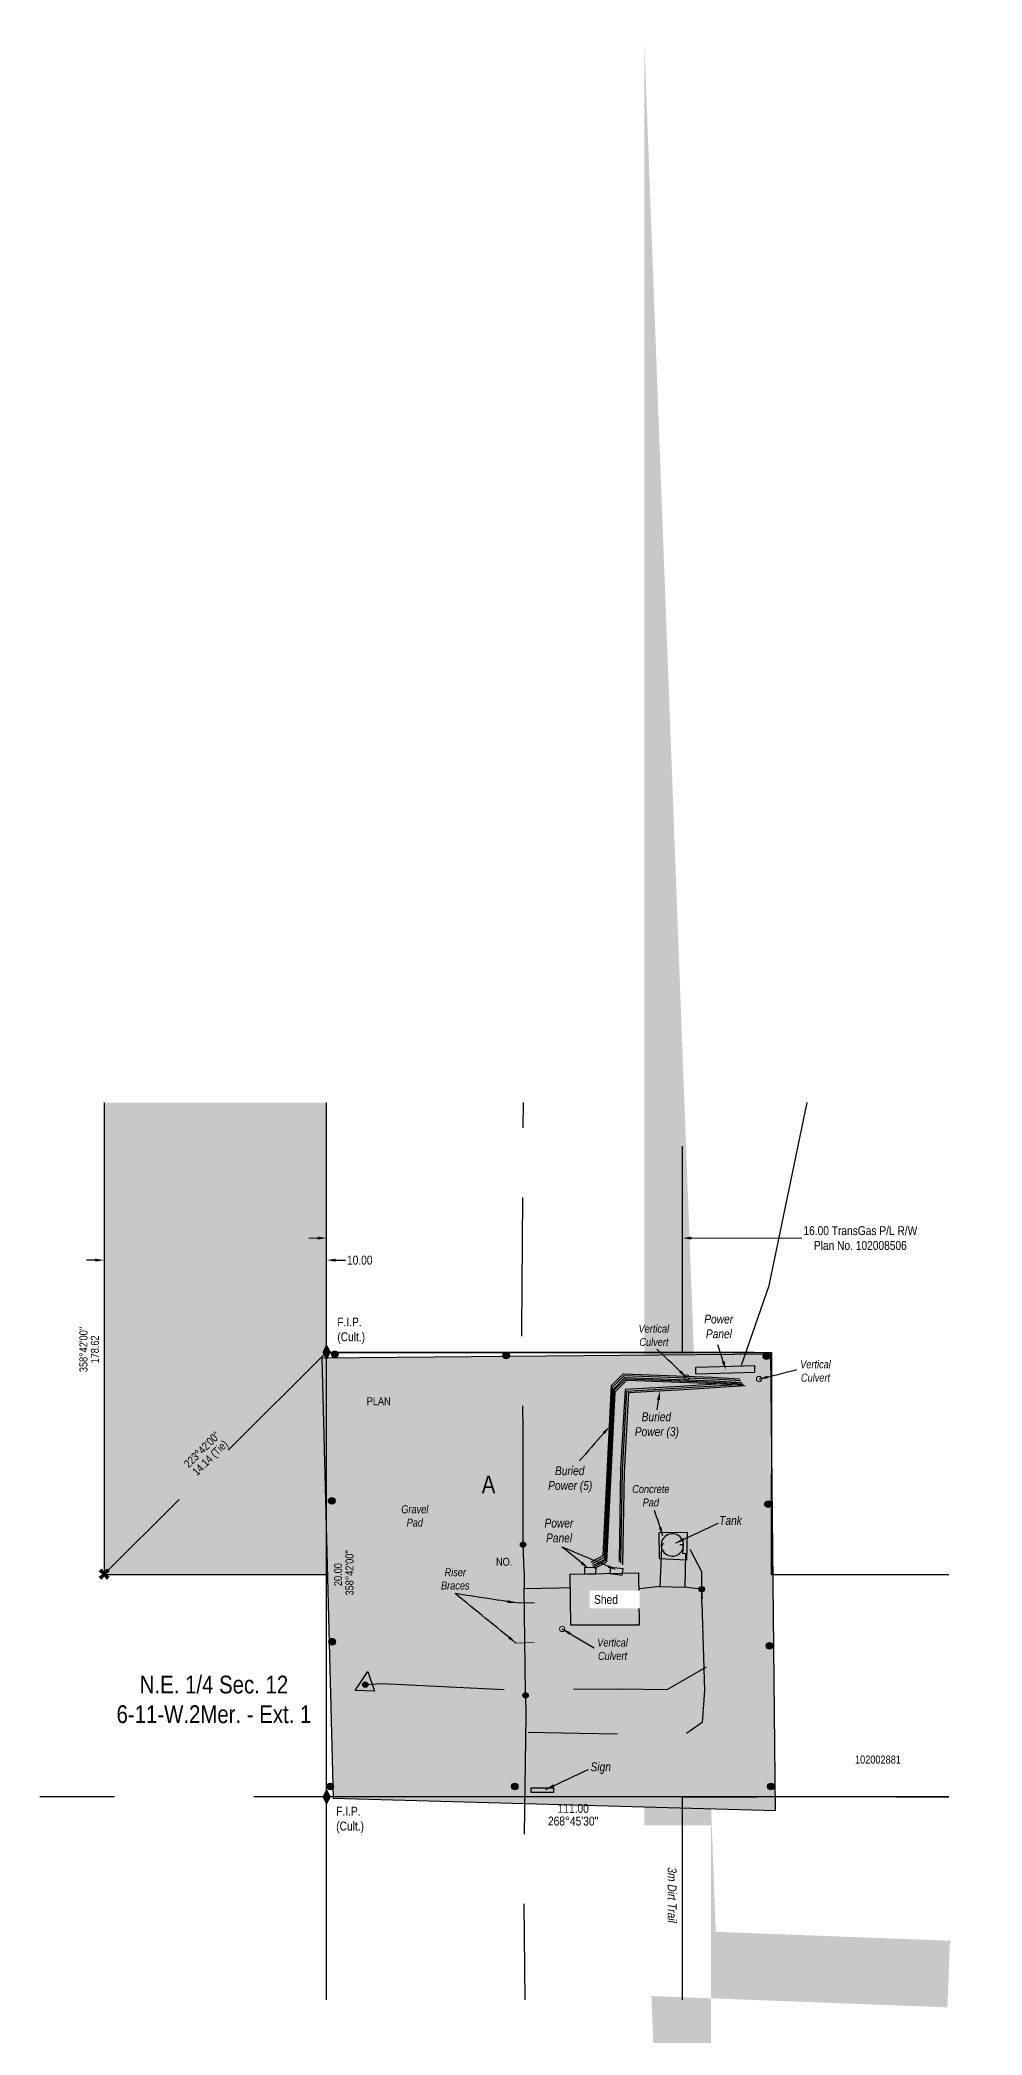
# Model space of a CAD drawing. Extents: x 618590 to 619878, y 5479492 to 5480458.
# Drawn here: x 619835.5 to 619877.8, y 5479883.3 to 5479973.1 of the extents above; entities that cross this region are included whole.
import ezdxf
from ezdxf.enums import TextEntityAlignment as Align

# ---------------------------------------------------------------- set-up
doc = ezdxf.new("R2010")
doc.units = 0
doc.header["$LTSCALE"] = 5
doc.header["$PDSIZE"] = 0.5
for name, pattern in [('DASHED2', [9.525, 6.35, -3.175]), ('foc-ACCESSROAD', [3.75, 2.5, -1.25]), ('foc-TIELINE', [1.875, 1.25, -0.625]), ('UG_PIPE', [1.875, 1.25, -0.625])]:
    doc.linetypes.add(name, pattern=pattern)
doc.layers.get('Defpoints').update_dxf_attribs({"color": 9})
for name, color, linetype in [('AS-FENCE', 48, 'foc-FENCE'), ('AS-PIPE-UG', 44, 'UG_PIPE'), ('AS-POWER-BURIED', 72, 'DASHED2'), ('AS-ROADS', 254, 'Continuous'), ('AS-SYMBOL', 7, 'Continuous'), ('C-AR', 13, 'foc-ACCESSROAD'), ('C-SYMBOL', 7, 'Continuous'), ('F-AR', 190, 'foc-ACCESSROAD'), ('L-BD', 7, 'Continuous'), ('L-MON', 1, 'Continuous'), ('L-TIE', 7, 'foc-TIELINE'), ('L-TITLEDB-T', 4, 'Continuous'), ('P-IOP2', 10, 'Continuous'), ('P-IOP2-H', 21, 'Continuous'), ('R- CONC', 8, 'Continuous'), ('R- HOUSE', 187, 'Continuous'), ('R- OTHER', 7, 'Continuous')]:
    doc.layers.add(name, color=color, linetype=linetype)
doc.layers.add('AS-PIPE-AG', color=7, linetype='Continuous', true_color=0x7d00fa)
for name, color, linetype, lineweight in [('C-AR_TXT', 14, 'Continuous', 9), ('F-AR-T', 190, 'Continuous', 9), ('T-TEXT', 48, 'Continuous', 18)]:
    doc.layers.add(name, color=color, linetype=linetype, lineweight=lineweight)
doc.styles.add('0.40', font='ARIALN.TTF', dxfattribs={"height": 0.4})
doc.styles.add('175L', font='ARIALN.TTF', dxfattribs={"height": 20})
doc.styles.add('80', font='ARIALN.TTF', dxfattribs={"height": 10})
doc.styles.add('80L', font='ARIALN.TTF', dxfattribs={"height": 10})
doc.styles.add('foc-LtypeFont', font='ARIALN.TTF', dxfattribs={"height": 7.35})
doc.styles.get("Standard").update_dxf_attribs({"font": 'ARIALN.TTF'})
doc.linetypes.add('foc-FENCE', pattern='A,10,-1,["X",foc-LtypeFont,S=0.2,R=0,X=-0.625,Y=-0.75],-1.24', length=12.24)
doc.dimstyles.new('Compass 200', dxfattribs={"dimscale": 0.2, "dimtxt": 0.36, "dimasz": 2, "dimexe": 0.2, "dimexo": 0.0625, "dimgap": 0.5, "dimtad": 0, "dimtih": 1, "dimtoh": 1, "dimzin": 0, "dimdsep": 46, "dimtxsty": '0.40', "dimcen": 0.1, "dimse1": 1, "dimse2": 1, "dimclrd": 256, "dimclrt": 256, "dimaunit": 1, "dimadec": 4, "dimazin": 0, "dimtfac": 0.06, "dimtofl": 0, "dimtmove": 0, "dimatfit": 0, "dimfxl": 0.2, "dimtolj": 1, "dimtzin": 0, "dimlwd": -1, "dimarcsym": 0})

# ---------------------------------------------------------------- blocks, each defined once
blk = doc.blocks.new('*D389')
at = {"layer": 'C-AR_TXT', "transparency": 16777216}
for p, q in [((619847.957, 5479919.208), (619847.557, 5479919.208)), ((619864.757, 5479919.206), (619869.72, 5479919.206))]:
    blk.add_line(p, q, dxfattribs=at)
for points in [[(619847.957, 5479919.275), (619847.957, 5479919.141), (619848.357, 5479919.208)], [(619864.757, 5479919.273), (619864.757, 5479919.14), (619864.357, 5479919.206)]]:
    blk.add_solid(points, dxfattribs=at)
at = {"layer": 'Defpoints', "color": 0, "transparency": 16777216}
for p in [(619848.358, 5479920.951), (619864.358, 5479920.949), (619864.357, 5479919.206)]:
    blk.add_point(p, dxfattribs=at)
at = {"layer": 'C-AR_TXT', "transparency": 16777216, "insert": (619872.353, 5479919.206), "char_height": 0.4, "attachment_point": 5, "style": '0.40'}
blk.add_mtext('\\A1;16.00 TransGas P/L R/W\\PPlan No. 102008506', dxfattribs=at)
blk = doc.blocks.new('RISER')
h = blk.add_hatch(color=255)
h.dxf.hatch_style = 1
edge = h.paths.add_edge_path()
edge.add_arc((0, 0), 0.7, 0, 360)
blk.add_hatch(color=13).paths.add_polyline_path([(0.58, -0.15), (-0.58, -0.15, 0.774597)])
at = {"color": 13}
blk.add_line((-0.58, -0.15), (0.58, -0.15), dxfattribs=at)
blk.add_circle((0, 0), 0.6, dxfattribs=at)
blk = doc.blocks.new('*D388')
at = {"layer": 'Defpoints', "color": 0, "transparency": 16777216}
for p in [(619848.357, 5479918.213), (619838.357, 5479916.541), (619848.357, 5479916.54)]:
    blk.add_point(p, dxfattribs=at)
at = {"layer": 'L-BD', "transparency": 16777216}
for p, q in [((619837.957, 5479918.214), (619837.557, 5479918.214)), ((619848.757, 5479918.213), (619849.208, 5479918.213))]:
    blk.add_line(p, q, dxfattribs=at)
for points in [[(619837.957, 5479918.281), (619837.957, 5479918.148), (619838.357, 5479918.214)], [(619848.757, 5479918.28), (619848.757, 5479918.147), (619848.357, 5479918.213)]]:
    blk.add_solid(points, dxfattribs=at)
at = {"layer": 'L-BD', "transparency": 16777216, "insert": (619849.846, 5479918.213), "char_height": 0.4, "attachment_point": 5, "style": '0.40'}
blk.add_mtext('\\A1;10.00', dxfattribs=at)
blk = doc.blocks.new('TEMP')
h = blk.add_hatch(color=255)
h.dxf.hatch_style = 1
h.paths.add_polyline_path([(0, 0.25), (-0.67, 1.15), (-0.67, 0.67), (-1.15, 0.67), (-0.25, 0), (-1.15, -0.67), (-0.67, -0.67), (-0.67, -1.15), (0, -0.25), (0.67, -1.15), (0.67, -0.67), (1.15, -0.67), (0.25, 0), (1.15, 0.67), (0.67, 0.67), (0.67, 1.15)])
h.paths.add_polyline_path([(0.57, 0.85), (0.57, 0.57), (0.85, 0.57), (0.08, 0), (0.85, -0.57), (0.57, -0.57), (0.57, -0.85), (0, -0.08), (-0.57, -0.85), (-0.57, -0.57), (-0.85, -0.57), (-0.08, 0), (-0.85, 0.57), (-0.57, 0.57), (-0.57, 0.85), (0, 0.08)], flags=16)
h = blk.add_hatch(color=1)
h.dxf.hatch_style = 1
h.paths.add_polyline_path([(0, 0.08), (-0.57, 0.85), (-0.57, 0.57), (-0.85, 0.57), (-0.08, 0), (-0.85, -0.57), (-0.57, -0.57), (-0.57, -0.85), (0, -0.08), (0.57, -0.85), (0.57, -0.57), (0.85, -0.57), (0.08, 0), (0.85, 0.57), (0.57, 0.57), (0.57, 0.85)])
at = {"color": 1}
for p, q in [((-0.08, 0), (0.08, 0)), ((0, 0.08), (0, -0.08))]:
    blk.add_line(p, q, dxfattribs=at)
at = {"color": 255, "flags": 128}
blk.add_lwpolyline([(-0.25, 0), (-1.15, 0.67), (-0.67, 0.67), (-0.67, 1.15), (0, 0.25), (0.67, 1.15), (0.67, 0.67), (1.15, 0.67), (0.25, 0), (1.15, -0.67), (0.67, -0.67), (0.67, -1.15), (0, -0.25), (-0.67, -1.15), (-0.67, -0.67), (-1.15, -0.67)], close=True, dxfattribs=at)
at = {"color": 1, "flags": 128}
blk.add_lwpolyline([(-0.08, 0), (-0.85, 0.57), (-0.57, 0.57), (-0.57, 0.85), (0, 0.08), (0.57, 0.85), (0.57, 0.57), (0.85, 0.57), (0.08, 0), (0.85, -0.57), (0.57, -0.57), (0.57, -0.85), (0, -0.08), (-0.57, -0.85), (-0.57, -0.57), (-0.85, -0.57)], close=True, dxfattribs=at)
blk = doc.blocks.new('FIP')
h = blk.add_hatch(color=80)
h.dxf.hatch_style = 1
h.paths.add_polyline_path([(0, -1.5), (-0.8, 0), (0, 1.5), (0.8, 0)])
at = {"color": 80}
blk.add_lwpolyline([(0, -1.5), (-0.8, 0), (0, 1.5), (0.8, 0)], close=True, dxfattribs=at)

msp = doc.modelspace()

# ---------------------------------------------------------------- hatches: boundary and pattern name
at = {"layer": 'AS-ROADS'}
h = msp.add_hatch(color=256, dxfattribs=at)
h.dxf.hatch_style = 1
h.paths.add_polyline_path([(619848.649, 5479894.013), (619868.541, 5479893.458), (619868.327, 5479913.985), (619848.136, 5479913.805)])
at = {"layer": 'AS-SYMBOL'}
h = msp.add_hatch(color=48, dxfattribs=at)
h.dxf.hatch_style = 1
edge = h.paths.add_edge_path()
edge.add_arc((619848.724, 5479913.977), 0.15, 0, 360)
h = msp.add_hatch(color=48, dxfattribs=at)
h.dxf.hatch_style = 1
edge = h.paths.add_edge_path()
edge.add_arc((619856.427, 5479913.924), 0.15, 0, 360)
h = msp.add_hatch(color=48, dxfattribs=at)
h.dxf.hatch_style = 1
edge = h.paths.add_edge_path()
edge.add_arc((619868.132, 5479913.892), 0.15, 0, 360)
h = msp.add_hatch(color=48, dxfattribs=at)
h.dxf.hatch_style = 1
edge = h.paths.add_edge_path()
edge.add_arc((619848.585, 5479907.382), 0.15, 0, 360)
h = msp.add_hatch(color=48, dxfattribs=at)
h.dxf.hatch_style = 1
edge = h.paths.add_edge_path()
edge.add_arc((619868.204, 5479907.232), 0.15, 0, 360)
h = msp.add_hatch(color=48, dxfattribs=at)
h.dxf.hatch_style = 1
edge = h.paths.add_edge_path()
edge.add_arc((619848.606, 5479901.046), 0.15, 0, 360)
h = msp.add_hatch(color=48, dxfattribs=at)
h.dxf.hatch_style = 1
edge = h.paths.add_edge_path()
edge.add_arc((619868.27, 5479900.863), 0.15, 0, 360)
h = msp.add_hatch(color=48, dxfattribs=at)
h.dxf.hatch_style = 1
edge = h.paths.add_edge_path()
edge.add_arc((619848.516, 5479894.534), 0.15, 0, 360)
h = msp.add_hatch(color=48, dxfattribs=at)
h.dxf.hatch_style = 1
edge = h.paths.add_edge_path()
edge.add_arc((619856.82, 5479894.53), 0.15, 0, 360)
h = msp.add_hatch(color=48, dxfattribs=at)
h.dxf.hatch_style = 1
edge = h.paths.add_edge_path()
edge.add_arc((619868.336, 5479894.534), 0.15, 0, 360)
at = {"layer": 'P-IOP2-H', "linetype": 'Continuous'}
h = msp.add_hatch(color=256, dxfattribs=at)
h.dxf.hatch_style = 1
h.paths.add_polyline_path([(619848.358, 5479925.307), (619838.358, 5479925.307), (619838.356, 5479904.086), (619838.356, 5479904.066), (619848.356, 5479904.066)])

# ---------------------------------------------------------------- linework, layer by layer
at = {"layer": 'AS-FENCE', "flags": 128}
msp.add_lwpolyline([(619850.515, 5479898.815), (619849.639, 5479898.852), (619850.215, 5479899.706), (619850.515, 5479898.815)], dxfattribs=at)
at = {"layer": 'AS-PIPE-AG', "flags": 128}
for points in [[(619863.518, 5479905.451), (619863.429, 5479905.419), (619863.42, 5479905.289), (619863.331, 5479903.528), (619862.548, 5479903.442), (619862.39, 5479903.423)], [(619857.236, 5479904.201), (619857.19, 5479905.414)], [(619865.222, 5479903.409), (619864.93, 5479903.444), (619864.472, 5479903.507), (619864.509, 5479905.014), (619864.374, 5479905.001), (619864.38, 5479905.252), (619864.382, 5479905.409), (619864.236, 5479905.398)], [(619857.236, 5479904.201), (619857.234, 5479903.446)], [(619857.301, 5479898.633), (619857.283, 5479899.976), (619857.234, 5479903.446), (619858.803, 5479903.477)], [(619858.803, 5479903.477), (619859.294, 5479903.483)], [(619863.331, 5479903.528), (619864.472, 5479903.507)]]:
    msp.add_lwpolyline(points, dxfattribs=at)
at = {"layer": 'AS-PIPE-UG', "flags": 128}
for points in [[(619857.19, 5479905.414), (619857.19, 5479906.356), (619857.198, 5479910.578), (619857.131, 5479915.043), (619857.204, 5479925.307)], [(619865.224, 5479902.796), (619865.346, 5479898.853), (619865.243, 5479897.414), (619864.411, 5479896.837), (619862.336, 5479896.878), (619859.704, 5479896.921), (619857.417, 5479896.958)], [(619865.224, 5479902.796), (619865.222, 5479903.409)], [(619857.301, 5479898.633), (619857.312, 5479897.745), (619857.216, 5479890.878), (619857.269, 5479884.934)]]:
    msp.add_lwpolyline(points, dxfattribs=at)
at = {"layer": 'AS-POWER-BURIED', "color": 242, "true_color": 0xe30022, "flags": 128}
for points in [[(619867.008, 5479913.488), (619868.252, 5479917.075), (619869.962, 5479925.307)], [(619860.244, 5479904.644), (619860.795, 5479904.93), (619861.169, 5479912.581), (619861.685, 5479913.1), (619865.698, 5479912.952), (619866.931, 5479912.876)], [(619860.292, 5479904.565), (619860.843, 5479904.851), (619861.217, 5479912.502), (619861.733, 5479913.021), (619865.746, 5479912.873), (619866.979, 5479912.797)], [(619860.323, 5479904.474), (619860.874, 5479904.76), (619861.248, 5479912.411), (619861.764, 5479912.93), (619865.777, 5479912.782), (619867.01, 5479912.706)], [(619860.367, 5479904.422), (619860.918, 5479904.708), (619861.292, 5479912.359), (619861.808, 5479912.878), (619865.821, 5479912.73), (619867.054, 5479912.654)], [(619860.41, 5479904.356), (619860.961, 5479904.642), (619861.335, 5479912.293), (619861.851, 5479912.812), (619865.864, 5479912.664), (619867.097, 5479912.588)], [(619867.01, 5479912.706), (619864.25, 5479912.533), (619861.775, 5479912.389), (619861.573, 5479908.813), (619861.505, 5479904.662)], [(619867.078, 5479912.623), (619864.318, 5479912.45), (619861.843, 5479912.306), (619861.641, 5479908.73), (619861.573, 5479904.579)], [(619867.169, 5479912.555), (619864.409, 5479912.382), (619861.934, 5479912.238), (619861.732, 5479908.662), (619861.664, 5479904.511)]]:
    msp.add_lwpolyline(points, dxfattribs=at)
at = {"layer": 'AS-POWER-BURIED', "color": 242, "true_color": 0xe30022}
for points, start_tangent, end_tangent in [([(619866.186, 5479913.658), (619865.948, 5479914.408)], (-0.302414, 0.953177), (-0.302414, 0.953177)), ([(619863.274, 5479911.925), (619863.199, 5479911.474)], (-0.165038, -0.986287), (-0.165038, -0.986287))]:
    msp.add_spline(points, degree=3, dxfattribs=dict(at, start_tangent=start_tangent, end_tangent=end_tangent))
at = {"layer": 'AS-POWER-BURIED', "color": 242, "linetype": 'ByBlock', "true_color": 0xe30022}
for points, start_tangent, end_tangent in [([(619860.815, 5479910.43), (619859.718, 5479909.178)], (-0.659222, -0.751948), (-0.659222, -0.751948)), ([(619859.823, 5479904.594), (619858.934, 5479905.307)], (-0.779999, 0.625781), (-0.779999, 0.625781)), ([(619861.022, 5479904.434), (619858.934, 5479905.307)], (-0.922654, 0.385629), (-0.922654, 0.385629))]:
    msp.add_spline(points, degree=3, dxfattribs=dict(at, start_tangent=start_tangent, end_tangent=end_tangent))
at = {"layer": 'AS-POWER-BURIED', "color": 242, "true_color": 0xe30022}
for points in [[(619866.249, 5479913.678), (619866.307, 5479913.276), (619866.122, 5479913.637)], [(619863.209, 5479911.936), (619863.34, 5479912.319), (619863.34, 5479911.914)], [(619860.765, 5479910.474), (619861.079, 5479910.731), (619860.866, 5479910.386)], [(619859.865, 5479904.646), (619860.135, 5479904.343), (619859.781, 5479904.542)], [(619861.047, 5479904.496), (619861.391, 5479904.28), (619860.996, 5479904.373)]]:
    msp.add_solid(points, dxfattribs=at)
at = {"layer": 'AS-ROADS', "const_width": 3, "flags": 128}
msp.add_lwpolyline([(619864.137, 5479892.779), (619864.137, 5479893.694), (619864.407, 5479886.548), (619876.326, 5479886.093)], dxfattribs=at)
at = {"layer": 'AS-ROADS', "flags": 128}
msp.add_lwpolyline([(619848.649, 5479894.013), (619868.541, 5479893.458), (619868.327, 5479913.985), (619848.136, 5479913.805)], close=True, dxfattribs=at)
at = {"layer": 'AS-SYMBOL', "color": 48}
for centre in [(619848.724, 5479913.977), (619848.724, 5479913.977), (619856.427, 5479913.924), (619856.427, 5479913.924), (619868.132, 5479913.892), (619868.132, 5479913.892), (619848.585, 5479907.382), (619848.585, 5479907.382), (619868.204, 5479907.232), (619868.204, 5479907.232), (619848.606, 5479901.046), (619848.606, 5479901.046), (619868.27, 5479900.863), (619868.27, 5479900.863), (619848.516, 5479894.534), (619848.516, 5479894.534), (619856.82, 5479894.53), (619856.82, 5479894.53), (619868.336, 5479894.534), (619868.336, 5479894.534)]:
    msp.add_circle(centre, 0.15, dxfattribs=at)
at = {"layer": 'C-AR', "color": 14, "flags": 128}
for points in [[(619848.354, 5479884.934), (619848.358, 5479925.307)], [(619876.326, 5479904.062), (619868.356, 5479904.064), (619868.357, 5479914.064), (619864.357, 5479914.065), (619864.358, 5479925.307)], [(619864.354, 5479884.934), (619864.355, 5479894.065), (619876.326, 5479894.062)]]:
    msp.add_lwpolyline(points, dxfattribs=at)
at = {"layer": 'F-AR', "flags": 128}
msp.add_lwpolyline([(619876.326, 5479894.062), (619835.466, 5479894.071)], dxfattribs=at)
at = {"layer": 'F-AR-T', "flags": 128}
msp.add_lwpolyline([(619848.355, 5479894.066), (619876.326, 5479894.061)], dxfattribs=at)
at = {"layer": 'L-TIE', "flags": 128}
msp.add_lwpolyline([(619848.357, 5479914.076), (619838.356, 5479904.086)], dxfattribs=at)
at = {"layer": 'P-IOP2', "linetype": 'Continuous', "flags": 128}
msp.add_lwpolyline([(619838.358, 5479925.307), (619838.356, 5479904.086), (619838.356, 5479904.066), (619848.356, 5479904.066), (619848.358, 5479925.307)], dxfattribs=at)
at = {"layer": 'R- CONC', "flags": 128}
for points in [[(619863.317, 5479904.79), (619863.309, 5479905.966), (619864.574, 5479905.975), (619864.544, 5479904.735)], [(619863.317, 5479904.79), (619864.544, 5479904.735)]]:
    msp.add_lwpolyline(points, dxfattribs=at)
at = {"layer": 'R- HOUSE', "flags": 128}
for points in [[(619859.287, 5479904.092), (619862.379, 5479904.138), (619862.414, 5479901.783), (619859.315, 5479901.787)], [(619859.287, 5479904.092), (619859.315, 5479901.787)]]:
    msp.add_lwpolyline(points, dxfattribs=at)
at = {"layer": 'R- OTHER', "flags": 128}
for points in [[(619864.357, 5479914.065), (619848.357, 5479914.066)], [(619864.964, 5479913.1), (619864.956, 5479913.4), (619867.603, 5479913.473)], [(619864.964, 5479913.1), (619867.611, 5479913.173), (619867.603, 5479913.473)], [(619859.962, 5479904.105), (619859.973, 5479904.405)], [(619859.962, 5479904.105), (619860.467, 5479904.086)], [(619859.973, 5479904.405), (619860.478, 5479904.386)], [(619860.467, 5479904.086), (619860.478, 5479904.386)], [(619861.098, 5479904.108), (619861.134, 5479904.406)], [(619861.098, 5479904.108), (619861.646, 5479904.042)], [(619861.134, 5479904.406), (619861.682, 5479904.34)], [(619861.646, 5479904.042), (619861.682, 5479904.34)], [(619864.355, 5479894.065), (619848.355, 5479894.066)]]:
    msp.add_lwpolyline(points, dxfattribs=at)
at = {"layer": 'R- OTHER'}
msp.add_lwpolyline([(619857.55, 5479894.469), (619858.557, 5479894.469), (619858.557, 5479894.265), (619857.55, 5479894.265)], close=True, dxfattribs=at)
for start, end in [(17.85304, 242.81501), (242.81501, 17.85304)]:
    msp.add_arc((619863.9, 5479905.398), 0.503, start, end, dxfattribs=at)
at = {"layer": 'T-TEXT', "flags": 128}
for points in [[(619856.89, 5479902.792), (619857.696, 5479902.788)], [(619856.87, 5479900.985), (619857.683, 5479901.008)]]:
    msp.add_lwpolyline(points, dxfattribs=at)
at = {"layer": 'T-TEXT'}
for centre in [(619864.545, 5479912.931), (619867.8, 5479912.862), (619858.946, 5479901.623)]:
    msp.add_circle(centre, 0.12, dxfattribs=at)

# ---------------------------------------------------------------- block references
at = {"layer": 'AS-SYMBOL', "color": 6, "xscale": 0.2, "yscale": 0.2, "zscale": 0.2}
for p in [(619857.19, 5479905.414), (619865.222, 5479903.409), (619850.096, 5479899.114), (619857.301, 5479898.633)]:
    msp.add_blockref('RISER', p, dxfattribs=at)
at = {"layer": 'L-MON', "xscale": 0.1999792339999996, "yscale": 0.1999792339999996, "zscale": 0.1999792339999996}
msp.add_blockref('TEMP', (619838.356, 5479904.086), dxfattribs=at)

# ---------------------------------------------------------------- texts
at = {"layer": 'AS-POWER-BURIED', "color": 242, "true_color": 0xe30022, "char_height": 0.4, "attachment_point": 1, "style": '80L'}
for s, width, gutter_width, insert in [('\\pi3.43581;{\\fArial Narrow|b0|i1|c0|p34;Power \\P\\pi3.50934;Panel}', 8.19004, 50, (619861.899, 5479915.765)), ('\\pi0.49983;{\\fArial Narrow|b0|i1|c0|p34;Buried \\P\\pi0.19192;Power (3)}', 2.32327, 20, (619862.02, 5479911.365)), ('\\pi0.49983;{\\fArial Narrow|b0|i1|c0|p34;Buried \\P\\pi0.19192;Power (5)}', 2.32327, 20, (619858.124, 5479908.94)), ('\\pi3.43581;{\\fArial Narrow|b0|i1|c0|p34;Power \\P\\pi3.50934;Panel}', 8.19004, 50, (619854.714, 5479906.583))]:
    msp.add_mtext_dynamic_manual_height_columns(s, width=width, gutter_width=gutter_width, heights=[0], dxfattribs=dict(at, insert=insert))
at = {"layer": 'C-SYMBOL', "color": 3, "insert": (619843.291, 5479899.518), "char_height": 0.8, "width": 19.37882, "attachment_point": 2, "style": '175L'}
msp.add_mtext('N.E. 1/4 Sec. 12 \\P6-11-W.2Mer. - Ext. 1', dxfattribs=at)
at = {"layer": 'L-BD'}
for s, rotation, p in [("358°42'00''", 89.99427, (619837.422, 5479914.197)), ('178.62', 89.99427, (619837.935, 5479914.197)), ('223°42\'00"', 44.96706, (619842.752, 5479909.686)), ('14.14 (Tie)', 44.96706, (619843.115, 5479909.323)), ('20.00', 89.99427, (619848.869, 5479904.066)), ('358°42\'00"', 89.99427, (619849.383, 5479904.141))]:
    msp.add_text(s, height=0.36, rotation=rotation, dxfattribs=at).set_placement(p, align=Align.MIDDLE_CENTER)
at = {"layer": 'L-BD', "style": '80L'}
for s, p in [("268°45'30''", (619859.443, 5479892.976)), ('111.00', (619859.444, 5479893.546))]:
    msp.add_text(s, height=0.4, rotation=359.8838, dxfattribs=at).set_placement(p, align=Align.MIDDLE)
at = {"layer": 'L-TITLEDB-T', "attachment_point": 5, "style": '80L'}
for s, width, insert, char_height in [('PLAN ', 7.08982, (619850.698, 5479911.868), 0.36), ('{\\C3;A}', 6.2865, (619855.635, 5479908.124), 0.8), (' NO. ', 7.08982, (619856.282, 5479904.642), 0.36), ('\\P102002881', 7.08982, (619873.145, 5479896.041), 0.36)]:
    msp.add_mtext_dynamic_manual_height_columns(s, width=width, gutter_width=1.8, heights=[0], dxfattribs=dict(at, insert=insert, char_height=char_height))
at = {"layer": 'R- OTHER', "char_height": 0.4, "attachment_point": 1, "style": '80L'}
for s, insert in [('\\pi0.61974;{\\fArial Narrow|b0|i1|c0|p34;Tank}', (619865.386, 5479906.702)), ('\\pi0.67703;{\\fArial Narrow|b0|i1|c0|p34;Sign}', (619859.546, 5479895.617))]:
    msp.add_mtext_dynamic_manual_height_columns(s, width=2.22583, gutter_width=20, heights=[0], dxfattribs=dict(at, insert=insert))
at = {"layer": 'T-TEXT', "attachment_point": 5, "style": '80L'}
for s, width, gutter_width, insert, char_height in [('{\\fArial Narrow|b0|i1|c0|p34;Vertical \\PCulvert}', 16.04853, 18, (619863.07, 5479914.829), 0.36), ('{\\fArial Narrow|b0|i1|c0|p34;Vertical \\PCulvert}', 16.04853, 18, (619870.337, 5479913.225), 0.36), ('{\\fArial Narrow|b0|i1|c0|p34;Concrete \\PPad }', 16.04853, 18, (619862.934, 5479907.612), 0.36), ('{\\fArial Narrow|b0|i1|c0|p34;Gravel \\PPad }', 16.04853, 18, (619852.32, 5479906.703), 0.36), ('{\\fArial Narrow|b0|i1|c0|p34;Riser Braces}', 2.00815, 19.985, (619854.141, 5479903.872), 0.35974), ('{\\fArial Narrow|b0|i1|c0|p34;Vertical \\PCulvert}', 16.04853, 18, (619861.212, 5479900.704), 0.36)]:
    msp.add_mtext_dynamic_manual_height_columns(s, width=width, gutter_width=gutter_width, heights=[0], dxfattribs=dict(at, insert=insert, char_height=char_height))
at = {"layer": 'T-TEXT', "insert": (619864.09, 5479892.438), "char_height": 0.39996, "attachment_point": 1, "rotation": 270, "style": '80L'}
msp.add_mtext_dynamic_manual_height_columns('\\pi1.54524;{\\fArial Narrow|b0|i1|c0|p34;3m Dirt Trail}', width=5.57918, gutter_width=2, heights=[0], dxfattribs=at)

# ---------------------------------------------------------------- dimensions: what is measured, and where the dimension line sits
at = {"layer": 'C-AR_TXT', "color": 6}
dim = msp.add_linear_dim(base=(619864.357, 5479919.206), p1=(619848.358, 5479920.951), p2=(619864.358, 5479920.949), angle=359.99427, text='16.00 TransGas P/L R/W\\PPlan No. 102008506', dimstyle='Compass 200', dxfattribs=at)
dim.commit()
dim.dimension.update_dxf_attribs({"geometry": '*D389', "text_midpoint": (619872.353, 5479919.206), "dimtype": 161})
at = {"layer": 'L-BD', "color": 6}
dim = msp.add_linear_dim(base=(619848.357, 5479918.213), p1=(619838.357, 5479916.541), p2=(619848.357, 5479916.54), angle=359.99427, text='10.00', dimstyle='Compass 200', dxfattribs=at)
dim.commit()
dim.dimension.update_dxf_attribs({"geometry": '*D388', "text_midpoint": (619849.846, 5479918.213), "dimtype": 161})

# ---------------------------------------------------------------- leaders
at = {"layer": 'R- OTHER', "path_type": 1}
for points in [[(619864.051, 5479905.488), (619865.972, 5479906.386)], [(619858.21, 5479894.402), (619860.132, 5479895.301)]]:
    msp.add_leader(points, dimstyle='Compass 200', dxfattribs=at)
at = {"layer": 'T-TEXT', "path_type": 1}
for points in [[(619864.545, 5479912.931), (619863.199, 5479914.215)], [(619867.8, 5479912.862), (619869.504, 5479913.29)], [(619863.479, 5479905.805), (619863.098, 5479906.957)], [(619856.87, 5479900.985), (619854.142, 5479903.208)], [(619856.89, 5479902.792), (619854.142, 5479903.208)], [(619858.946, 5479901.623), (619860.379, 5479900.768)]]:
    msp.add_leader(points, dimstyle='Compass 200', dxfattribs=at)

# ---------------------------------------------------------------- next in the draw order: texts
at = {"layer": 'R- HOUSE', "insert": (619860.382, 5479903.147), "char_height": 0.4, "attachment_point": 1, "style": '80L', "bg_fill": 2}
msp.add_mtext_dynamic_manual_height_columns('Shed', width=1.84492, gutter_width=20, heights=[0], dxfattribs=at)

# ---------------------------------------------------------------- next in the draw order: linework, layer by layer
at = {"layer": 'AS-PIPE-UG', "flags": 128}
msp.add_lwpolyline([(619850.096, 5479899.114), (619850.858, 5479899.17), (619856.434, 5479898.886), (619861.502, 5479898.924), (619863.675, 5479898.893), (619865.533, 5479899.979), (619865.222, 5479903.409), (619865.22, 5479904.187), (619864.699, 5479905.199)], dxfattribs=at)
at = {"layer": 'R- OTHER', "flags": 128}
msp.add_lwpolyline([(619876.326, 5479894.061), (619848.355, 5479894.066), (619848.357, 5479914.066), (619868.357, 5479914.064), (619868.356, 5479904.064), (619876.326, 5479904.062)], dxfattribs=at)

# ---------------------------------------------------------------- next in the draw order: texts
at = {"layer": 'L-MON', "color": 3, "char_height": 0.3998, "width": 2.79747, "attachment_point": 1, "style": '80', "bg_fill": 3, "box_fill_scale": 1.1, "bg_fill_color": 256, "bg_fill_transparency": 0}
for insert in [(619848.838, 5479915.631), (619848.788, 5479893.617)]:
    msp.add_mtext('F.I.P. \\P(Cult.)', dxfattribs=dict(at, insert=insert))

# ---------------------------------------------------------------- next in the draw order: block references
at = {"layer": 'L-MON', "xscale": 0.199924838, "yscale": 0.199924838, "zscale": 0.199924838}
for p in [(619848.357, 5479914.076), (619848.355, 5479894.068)]:
    msp.add_blockref('FIP', p, dxfattribs=at)

doc.saveas('drawing.dxf')
